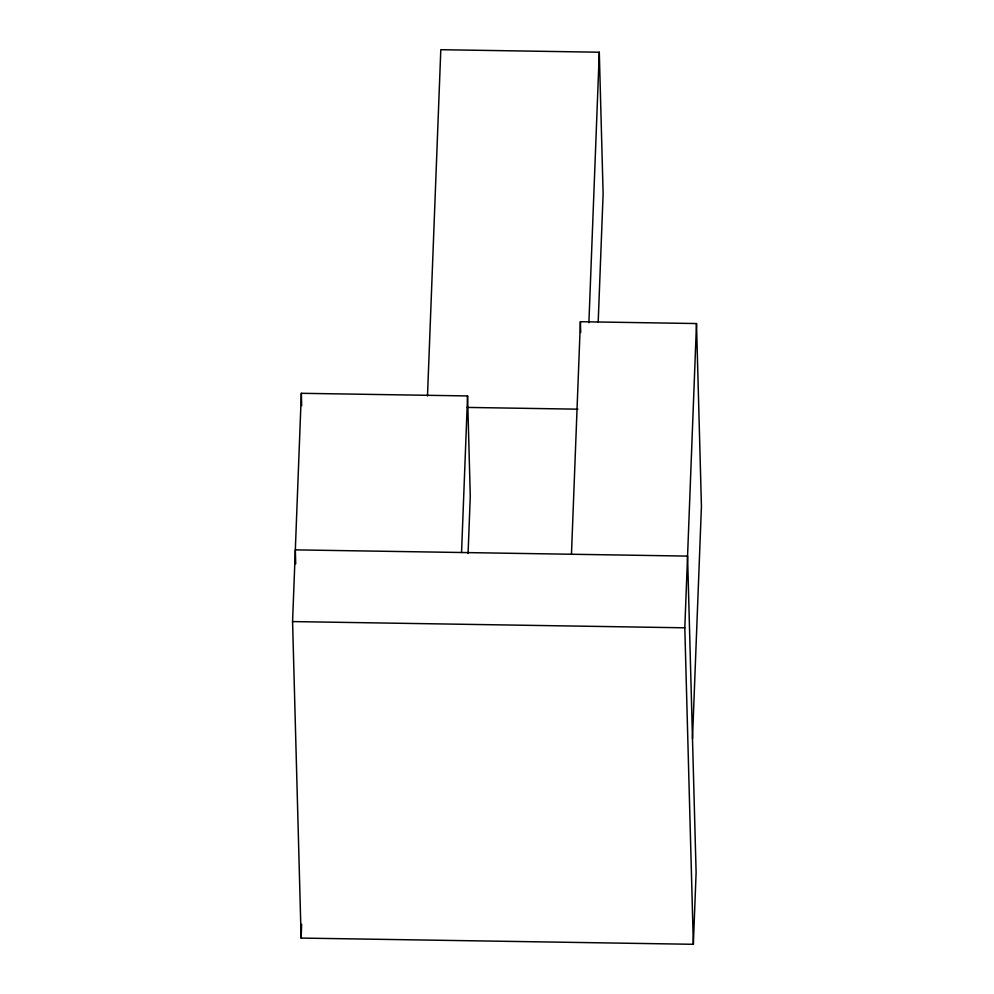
<?xml version="1.0" encoding="UTF-8"?>
<svg xmlns="http://www.w3.org/2000/svg" width="994" height="994" viewBox="0 0 994 994"><rect width="100%" height="100%" fill="white"/><g stroke="black" fill="none" stroke-linecap="round" stroke-linejoin="round"><path stroke-width="1.49" d="M295.703 563.834L295.33 549.868L687.562 556.093L696.111 872.595L693.352 944.3L301.132 938.075L292.571 621.573L301.344 393.301L467.565 395.935L470.274 496.143L468.075 553.496M301.132 938.075L301.654 924.345M427.495 395.96L440.802 49.7L599.295 52.222L603.122 193.768L598.189 322.068M461.551 552.502L467.565 395.935M571.463 554.254L580.397 321.708L696.496 323.547L701.429 506.232L692.495 738.778M588.895 322.739L599.295 52.222M693.352 944.3L684.804 627.81L696.496 323.547M467.093 407.416L577.874 409.18M292.571 621.573L684.804 627.81M580.397 321.708L580.695 332.543M301.344 393.301L301.679 405.639"/></g></svg>
